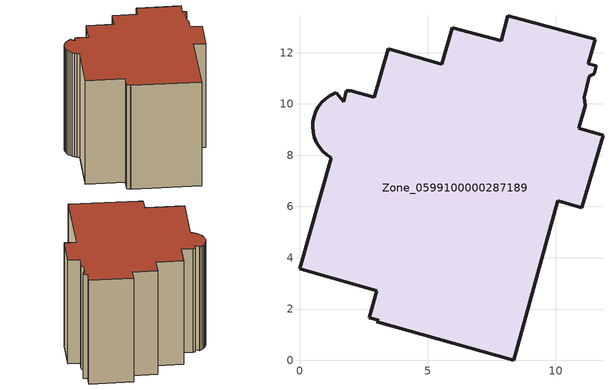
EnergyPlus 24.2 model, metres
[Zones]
Zone_0599100000287189
 floor ground (C_G): 1.24,7.91 1.06,8.02 0.91,8.16 0.77,8.32 0.66,8.5 0.58,8.69 0.53,8.89 0.51,9.1 0.52,9.31 0.57,9.52 0.64,9.71 0.74,9.89 0.87,10.06 1.02,10.2 1.19,10.33 1.38,10.42 1.42,10.43 1.72,10.09 1.82,10.52 1.99,10.52 2.92,10.26 3.46,12.15 5.55,11.55 5.96,12.98 7.87,12.47 8.13,13.44 11.53,12.52 11.27,11.56 11.58,11.48 11.49,11.18 11.3,11.08 11.1,10.27 11.14,9.93 10.89,9.05 11.84,8.78 11.02,5.94 10.07,6.22 8.36,0 3.01,1.51 3.1,1.56 2.72,1.67 3.02,2.72 0,3.58 z0
 wall outside (C_F): 5.55,11.55 3.46,12.15 2.92,10.26 1.99,10.52 1.82,10.52 1.72,10.09 1.42,10.43 1.38,10.42 1.19,10.33 1.02,10.2 0.87,10.06 0.74,9.89 0.64,9.71 0.57,9.52 0.52,9.31 0.51,9.1 0.53,8.89 0.58,8.69 0.66,8.5 0.77,8.32 0.91,8.16 1.06,8.02 1.24,7.91 0,3.58 3.02,2.72 2.72,1.67 3.1,1.56 3.01,1.51 8.36,0 10.07,6.22 11.02,5.94 11.84,8.78 10.89,9.05 11.14,9.93 11.1,10.27 11.3,11.08 11.49,11.18 11.58,11.48 11.27,11.56 11.53,12.52 8.13,13.44 7.87,12.47 5.96,12.98 5.55,11.55 z0:9.12
 roof outside (C_R): 10.89,9.05 11.14,9.93 11.1,10.27 11.3,11.08 11.49,11.18 11.58,11.48 11.27,11.56 11.53,12.52 8.13,13.44 7.87,12.47 5.96,12.98 5.55,11.55 3.46,12.15 2.92,10.26 1.99,10.52 1.82,10.52 1.72,10.09 1.42,10.43 1.38,10.42 1.19,10.33 1.02,10.2 0.87,10.06 0.74,9.89 0.64,9.71 0.57,9.52 0.52,9.31 0.51,9.1 0.53,8.89 0.58,8.69 0.66,8.5 0.77,8.32 0.91,8.16 1.06,8.02 1.24,7.91 0,3.58 3.02,2.72 2.72,1.67 3.1,1.56 3.01,1.51 8.36,0 10.07,6.22 11.02,5.94 11.84,8.78 z9.12
[BUILDING]
Pand.0599100000287189: North Axis=0; Terrain=City; Loads Convergence Tolerance Value=0.04; Temperature Convergence Tolerance Value=0.4; Solar Distribution=FullExterior; Maximum Number of Warmup Days=25; Minimum Number of Warmup Days=1
[Site:Location]
Rotterdam.The.Hague.AP_ZH_NLD Design_Conditions: Latitude=51.96; Longitude=4.45; Time Zone=1; Elevation=-4.5
[SITE:GROUNDTEMPERATURE:BUILDINGSURFACE]
18, 18, 18, 18, 18, 18, 18, 18, 18, 18, 18, 18
[MATERIAL] Thermal Absorptance=0.9; Solar Absorptance=0.7; Visible Absorptance=0.7
Name | Roughness | Thickness | Conductivity | Density | Specific Heat
G.D.1965 | MediumSmooth | 0.15 | 1 | 540 | 1210
F.D.1965 | Rough | 0.3 | 0.857143 | 1920 | 840
R.D.1965 | MediumRough | 0.2 | 0.08 | 1500 | 1000
[CONSTRUCTION]
C_G: G.D.1965
C_F: F.D.1965
C_R: R.D.1965
[ZONE]
Zone_0599100000287189: Type=1; Multiplier=1; Ceiling Height=Autocalculate; Volume=Autocalculate; Floor Area=autocalculate; Part of Total Floor Area=Yes
[ZONEINFILTRATION:DESIGNFLOWRATE]
Infil_Zone_0599100000287189: Zone or ZoneList or Space or SpaceList=Zone_0599100000287189; Schedule=AlwaysOn; Design Flow Rate Calculation Method=Flow/Area; Flow Rate per Floor Area=0.0042; Constant Term Coefficient=1; Temperature Term Coefficient=0; Velocity Term Coefficient=0; Velocity Squared Term Coefficient=0
[HVACTEMPLATE:ZONE:IDEALLOADSAIRSYSTEM]
Zone_0599100000287189: Maximum Heating Supply Air Temperature=50; Minimum Cooling Supply Air Temperature=13; Maximum Heating Supply Air Humidity Ratio=0.0156; Minimum Cooling Supply Air Humidity Ratio=0.0077; Heating Limit=NoLimit; Cooling Limit=NoLimit; Dehumidification Control Type=ConstantSensibleHeatRatio; Cooling Sensible Heat Ratio=0.7; Dehumidification Setpoint=60; Humidification Control Type=None; Humidification Setpoint=30; Outdoor Air Method=None; Outdoor Air Flow Rate per Person=0.00944; Outdoor Air Flow Rate per Zone Floor Area=0; Outdoor Air Flow Rate per Zone=0; Demand Controlled Ventilation Type=None; Outdoor Air Economizer Type=NoEconomizer; Heat Recovery Type=None; Sensible Heat Recovery Effectiveness=0.7; Latent Heat Recovery Effectiveness=0.65
[ZONECONTROL:THERMOSTAT]
ThermostatControl_Zone_0599100000287189: Zone or ZoneList=Zone_0599100000287189; Control Type Schedule=DualSetpointControlType; Control 1=Thermostat_Zone_0599100000287189; Temperature Difference Between Cutout And Setpoint=0
[THERMOSTATSETPOINT:DUALSETPOINT]
Thermostat_Zone_0599100000287189: Heating Setpoint Temperature Schedule=HeatingSetpoint_Zone_0599100000287189; Cooling Setpoint Temperature Schedule=CoolingSetpoint_Zone_0599100000287189
[SCHEDULE:COMPACT]
HeatingSetpoint_Zone_0599100000287189: Through: 12/31, For: AllDays, Until: 24:00, 21
CoolingSetpoint_Zone_0599100000287189: Through: 12/31, For: AllDays, Until: 24:00, 24
DualSetpointControlType: Through: 12/31, For: AllDays, Until: 24:00, 4
AlwaysOn: Through: 12/31, For: AllDays, Until: 24:00, 1
